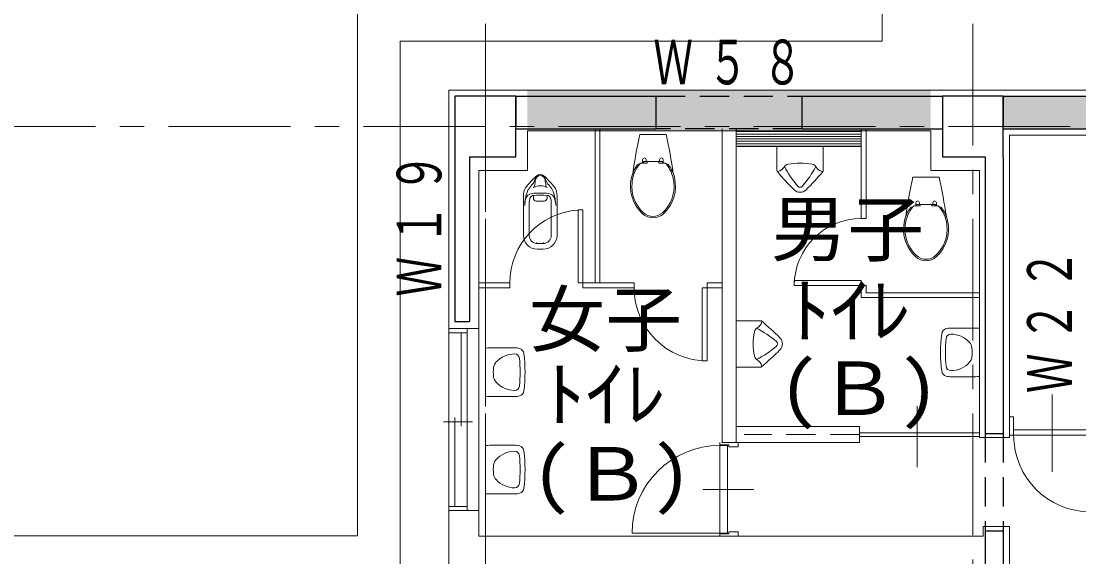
# Model space of a CAD drawing. Units: millimetres at full size, sheet at 1:200; details may follow other scales. Extents: x -55340 to 55340, y -38040 to 38040.
# Drawn here: x -2784 to 5897, y 28799 to 33200 of the extents above; entities that cross this region are included whole.
import ezdxf
from ezdxf.enums import TextEntityAlignment as Align

# ---------------------------------------------------------------- set-up
doc = ezdxf.new("R2010")
doc.units = ezdxf.units.MM
doc.header["$LTSCALE"] = 200
doc.linetypes.add('CHAIN1', pattern=[8, 5, -1, 1, -1])
doc.linetypes.add('DASHED1', pattern=[1.8, 1.2, -0.6])
for name, color, linetype, lineweight in [('0-0_補助線', 4, 'Continuous', 9), ('0-1_通り芯', 3, 'Continuous', 18), ('0-4_仕上', 4, 'Continuous', 9), ('0-5_建具(ｻｯｼ)', 3, 'Continuous', 18), ('0-B_文字', 2, 'Continuous', 9), ('2-0_補助線', 2, 'Continuous', 25), ('2-2_躯体', 2, 'Continuous', 25), ('2-D_予備', 2, 'Continuous', 25)]:
    doc.layers.add(name, color=color, linetype=linetype, lineweight=lineweight)
doc.layers.add('2-3_外壁', color=2, linetype='Continuous')
doc.layers.add('3-D_予備', color=91, linetype='Continuous')
doc.styles.add('ＭＳ ゴシック', font='')
doc.styles.get('ＭＳ ゴシック').set_extended_font_data('MS Gothic')

msp = doc.modelspace()

# ---------------------------------------------------------------- linework, layer by layer
at = {"layer": '0-0_補助線', "color": 3, "lineweight": 18}
for p, q in [((726.4, 32633.7), (1371.4, 32633.7)), ((4681.4, 32633.7), (9326.4, 32633.7)), ((1371.4, 32298.7), (1371.4, 31973.7)), ((1926.4, 32313.7), (1926.4, 31048.7)), ((1966.4, 31048.7), (1966.4, 32313.7)), ((2968.9, 29738.7), (2968.9, 32313.7)), ((3083.9, 29738.7), (3083.9, 32313.7)), ((4111.4, 32313.7), (4111.4, 31578.7)), ((4151.4, 31578.7), (4151.4, 32313.7)), ((4681.4, 31973.7), (4681.4, 32298.7)), ((1371.4, 31973.7), (971.4, 31973.7)), ((971.4, 30673.7), (971.4, 31973.7)), ((4681.4, 31973.7), (5081.4, 31973.7)), ((1826.4, 31648.7), (1826.4, 31008.7)), ((4111.4, 31578.7), (4151.4, 31578.7)), ((971.4, 31048.7), (1226.4, 31048.7)), ((1226.4, 31008.7), (971.4, 31008.7)), ((1226.4, 31048.7), (1226.4, 31008.7)), ((2246.4, 31048.7), (1786.5, 31048.7)), ((1826.4, 31008.7), (2246.4, 31008.7)), ((2246.4, 31008.7), (2246.4, 31048.7)), ((2806.5, 31008.7), (2968.9, 31008.7)), ((2846.4, 31048.7), (2846.4, 30408.7)), ((2968.9, 31048.7), (2846.4, 31048.7)), ((4151.4, 31028.7), (3561.4, 31028.7)), ((4151.4, 31028.7), (4151.4, 30968.7)), ((5081.4, 30928.7), (4111.4, 30928.7)), ((5081.4, 30968.7), (4151.4, 30968.7)), ((726.4, 30673.7), (971.4, 30673.7)), ((876.4, 30638.7), (876.4, 30673.7)), ((827.2, 29873.7), (827.2, 30638.7)), ((5326.4, 29948.7), (5361.5, 29948.7)), ((5361.5, 29948.7), (5361.5, 29798.7)), ((919.3, 29908.7), (683.6, 29908.7)), ((775.7, 29213.7), (775.7, 29943.7)), ((4095.7, 29868.7), (3083.9, 29868.7)), ((4095.7, 29738.7), (4095.7, 29868.7)), ((6026.5, 29798.7), (5326.4, 29798.7)), ((5991.4, 29841.5), (5361.5, 29841.5)), ((2949.4, 29713.7), (3013.7, 29713.7)), ((2949.4, 28993.7), (2949.4, 29713.7)), ((2966.4, 29738.7), (4095.7, 29738.7)), ((971.4, 29178.7), (726.4, 29178.7)), ((726.4, 28708.7), (726.4, 29178.7)), ((876.4, 29213.7), (876.4, 29178.7)), ((971.4, 29178.7), (971.4, 28968.7)), ((3024.4, 28988.7), (3024.4, 29003.7)), ((5111.4, 29048.7), (5326.4, 29048.7)), ((5111.4, 29048.7), (5111.4, 28968.7)), ((5326.4, 29048.7), (5326.4, 25633.7)), ((971.4, 28968.7), (5111.4, 28968.7)), ((2949.4, 28988.7), (3024.4, 28988.7)), ((2949.4, 28968.7), (2949.4, 28988.7))]:
    msp.add_line(p, q, dxfattribs=at)
at = {"layer": '0-0_補助線'}
for p, q in [((2510.1, 32269.7), (2292.8, 32269.7)), ((3418.9, 32173.7), (3418.9, 31971.7)), ((3798.9, 32173.7), (3798.9, 31971.7)), ((2351.7, 32033.8), (2303.1, 32033.8)), ((2316.5, 32060.7), (2316.5, 32033.8)), ((2324.4, 32044.7), (2324.4, 32033.8)), ((2337.4, 32045.7), (2325.4, 32045.7)), ((2351.4, 32045.7), (2340.4, 32045.7)), ((2346.5, 32060.7), (2346.5, 32045.7)), ((2353.4, 32043.7), (2353.4, 32034.8)), ((2353.7, 32045.7), (2353.7, 32035.8)), ((2449.2, 32045.7), (2353.7, 32045.7)), ((2449.2, 32045.7), (2449.2, 32035.8)), ((2449.4, 32043.7), (2449.4, 32034.8)), ((2499.8, 32033.8), (2451.2, 32033.8)), ((2462.4, 32045.7), (2451.4, 32045.7)), ((2456.4, 32045.7), (2456.4, 32060.7)), ((2477.4, 32045.7), (2465.4, 32045.7)), ((2478.4, 32033.8), (2478.4, 32044.7)), ((2486.4, 32033.8), (2486.4, 32060.7)), ((2290.3, 32023.7), (2282.4, 32023.7)), ((2520.5, 32023.7), (2512.6, 32023.7)), ((4751.1, 31917.4), (4533.8, 31917.4)), ((1338.9, 31780.4), (1338.9, 31439.7)), ((1385.9, 31704.8), (1385.9, 31439.7)), ((1420.4, 31756.7), (1420.4, 31745.7)), ((1508.4, 31721.7), (1444.4, 31721.7)), ((1529.4, 31768.3), (1529.3, 31768.5)), ((1532.4, 31745.7), (1532.4, 31756.7)), ((1567, 31439.7), (1567, 31703.8)), ((1613.9, 31439.7), (1613.9, 31758.9)), ((4557.5, 31708.4), (4557.5, 31681.5)), ((4565.5, 31692.4), (4565.5, 31681.5)), ((4578.5, 31693.4), (4566.5, 31693.4)), ((4592.5, 31693.4), (4581.5, 31693.4)), ((4587.5, 31708.4), (4587.5, 31693.4)), ((4594.5, 31691.4), (4594.5, 31682.6)), ((4690.2, 31693.4), (4690.2, 31683.5)), ((4690.5, 31691.4), (4690.5, 31682.6)), ((4703.5, 31693.4), (4692.5, 31693.4)), ((4697.5, 31693.4), (4697.5, 31708.4)), ((4718.5, 31693.4), (4706.5, 31693.4)), ((4719.5, 31681.5), (4719.5, 31692.4)), ((4727.5, 31681.5), (4727.5, 31708.4)), ((4531.3, 31671.4), (4523.4, 31671.4)), ((4592.7, 31681.5), (4544.2, 31681.5)), ((4740.8, 31681.5), (4692.2, 31681.5)), ((4761.6, 31671.4), (4753.6, 31671.4)), ((1448.4, 31372.7), (1448.4, 31382.5)), ((1499.9, 31372.7), (1453, 31372.7)), ((1504.4, 31382.5), (1504.4, 31372.7)), ((1499.9, 31325.7), (1453, 31325.7)), ((5018.2, 30678.7), (4846.5, 30678.7)), ((5081.5, 30676.7), (5081.5, 30280.7)), ((1094.7, 30516.2), (1266.4, 30516.2)), ((2806.5, 30408.7), (2846.4, 30408.7)), ((3083.9, 30358.7), (3285.9, 30358.7)), ((5018.2, 30278.7), (4846.5, 30278.7)), ((5676.4, 30131.7), (5676.4, 29497.7)), ((1094.7, 30116.2), (1266.4, 30116.2)), ((4569.6, 30038.3), (4569.6, 29536.9)), ((4095.7, 29818.7), (5081.4, 29818.7)), ((4095.7, 29788.7), (5081.4, 29788.7)), ((1094.7, 29716.2), (1266.4, 29716.2)), ((2809.6, 29353.7), (3228.7, 29353.7)), ((1094.7, 29316.2), (1266.4, 29316.2)), ((2949.4, 28993.7), (2229.4, 28993.7))]:
    msp.add_line(p, q, dxfattribs=at)
at = {"layer": '0-0_補助線', "color": 2, "lineweight": 25}
msp.add_line((3083.9, 32173.7), (4111.4, 32173.7), dxfattribs=at)
at = {"layer": '0-0_補助線', "linetype": 'DASHED1'}
msp.add_line((4095.7, 29803.7), (3149.9, 29803.7), dxfattribs=at)
at = {"layer": '0-0_補助線'}
for points in [[(326.4, 33033.7), (4281.4, 33033.7), (4281.4, 34133.7), (13726.4, 34133.7), (13726.4, 25808.7), (22551.4, 25808.7)], [(-30923.6, 26383.7), (-20773.6, 26383.7), (-20773.6, 33483.7), (-10173.6, 33483.7), (-10173.6, 26883.7), (-3573.6, 26883.7), (-3573.6, 28971.6), (-23.6, 28971.6), (-23.6, 33383.7)], [(-31273.6, 26033.7), (-20423.6, 26033.7), (-20423.6, 33133.7), (-10523.6, 33133.7), (-10523.6, 26533.7), (-3223.6, 26533.7), (-3223.6, 28621.6), (326.4, 28621.6), (326.4, 33033.7)], [(4690.2, 31693.4), (4594.7, 31693.4), (4594.7, 31683.5)], [(3083.9, 30358.7), (3083.9, 30738.7), (3285.9, 30738.7)]]:
    msp.add_lwpolyline(points, dxfattribs=at)
at = {"layer": '0-0_補助線', "color": 3, "lineweight": 18}
for points in [[(726.4, 30673.7), (726.4, 31973.7), (726.4, 32633.7)], [(5326.4, 29778.7), (5326.4, 31973.7), (5326.4, 32263.7), (8726.4, 32263.7), (8726.4, 32033.7), (8726.4, 25633.7), (8726.4, 25033.7)], [(5081.4, 31973.7), (5081.4, 29778.7), (5326.4, 29778.7)], [(1826.4, 31648.7), (1786.5, 31648.7), (1786.5, 31048.7)], [(2806.5, 31008.7), (2806.5, 30408.7), (2846.4, 30408.7)], [(3561.4, 31028.7), (3561.4, 31068.7), (4111.4, 31068.7), (4111.4, 30928.7)], [(876.4, 30638.7), (726.4, 30638.7), (726.4, 30673.7)], [(2949.4, 29738.7), (2949.4, 29718.7), (3024.4, 29718.7), (3024.4, 29703.7), (3099.4, 29703.7), (3099.4, 29738.7)], [(2949.4, 28993.7), (3013.7, 28993.7), (3013.7, 29713.7)], [(876.4, 29213.7), (726.4, 29213.7), (726.4, 29178.7)], [(3024.4, 29003.7), (3099.4, 29003.7), (3099.4, 28968.7)]]:
    msp.add_lwpolyline(points, dxfattribs=at)
at = {"layer": '0-0_補助線'}
for centre, radius, start, end in [((7182.4, 31224.7), 5000, 167.93648, 171.687), ((-2379.5, 31224.7), 5000, 8.3127, 12.06352), ((2527.9, 31840.6), 300, 140.81799, 171.812), ((2303.1, 32023.8), 10, 90, 140.81799), ((2331.4, 32060.7), 15, 0, 180), ((2325.4, 32044.7), 1, 90, 180), ((2351.4, 32043.7), 2, 0, 90), ((2351.7, 32035.8), 2, 270, 0), ((2451.2, 32035.8), 2, 180, 270), ((2451.4, 32043.7), 2, 90, 180), ((2471.4, 32060.7), 15, 0, 180), ((2477.4, 32044.7), 1, 0, 90), ((2499.8, 32023.8), 10, 39.18199, 90), ((2275, 31840.6), 300, 8.14679, 39.18199), ((3608.9, 31533.7), 500, 78.61189, 101.39499), ((2502, 31848.2), 285, 143.00699, 167.07599), ((2282.4, 32013.7), 10, 90, 143.008), ((2520.5, 32013.7), 10, 36.99199, 90), ((2300.9, 31848.2), 285, 13.48398, 36.993), ((3426.9, 31971.7), 8, 180, 284.978), ((4967.4, 33234.6), 2000, 219.34698, 225.26399), ((3408.3, 32041.2), 80, 284.97899, 329.30199), ((3520.1, 31974.8), 50, 101.38799, 149.31699), ((4193.7, 32368.3), 800, 206.961, 221.015), ((3024.2, 32368.3), 800, 318.98499, 333.03899), ((2250.4, 33234.6), 2000, 314.73599, 320.653), ((3697.8, 31974.8), 50, 30.68338, 78.61179), ((3809.5, 32041.2), 80, 210.698, 255.021), ((3790.9, 31971.7), 8, 255.02199, 0), ((1980.7, 31332.7), 800, 131.69398, 140.30499), ((1788.3, 31530), 500, 138.08899, 144.34299), ((1386.4, 31890.7), 40, 318.08899, 337.8931), ((1886.1, 31685.8), 500, 150.508, 157.72299), ((2424.5, 31739.7), 1000, 170.95099, 173.782), ((1476.4, 31890.7), 40, 9.0488, 170.95099), ((1476.4, 31898.7), 42, 48.30197, 131.78499), ((1066.8, 31685.8), 500, 22.27699, 29.49199), ((972.2, 31332.7), 800, 39.69499, 48.306), ((528.4, 31739.7), 1000, 6.21799, 9.04869), ((1566.5, 31890.7), 40, 202.10698, 221.91098), ((1164.6, 31530), 500, 35.657, 41.911), ((2523.4, 31843), 307, 166.42699, 227.351), ((2523.2, 31843.2), 295, 174.30899, 227.42899), ((2478.4, 31847.7), 250, 171.80699, 174.34599), ((2279.7, 31843.2), 295, 312.57069, 5.69069), ((2279.5, 31843), 307, 312.64879, 13.487), ((2324.4, 31847.7), 250, 5.65439, 8.19249), ((9423.4, 30872.4), 5000, 167.93648, 171.687), ((-138.4, 30872.4), 5000, 8.3127, 12.06352), ((1454.4, 31769.7), 116, 140.36699, 174.67799), ((1708.8, 31676.2), 360, 159.806, 178.495), ((1416.4, 31722.8), 62, 95.396, 167.59799), ((1454.4, 31769.7), 89, 144.20299, 159.90799), ((1476.4, 31087.7), 700, 84.34399, 95.396), ((1476.4, 31110.7), 660, 85.08299, 94.91699), ((1410.5, 31850.2), 20, 298.10289, 353.78189), ((1476.4, 31726.7), 120, 61.92699, 118.103), ((1542.4, 31850.2), 20, 186.21799, 241.89699), ((1536.4, 31722.8), 62, 12.40199, 84.60399), ((1498.4, 31769.7), 89, 20.092, 35.797), ((1244.1, 31676.2), 360, 1.50119, 20.153), ((1498.4, 31769.7), 116, 354.6778, 39.77699), ((3608.9, 31863.7), 70, 225.15999, 314.84), ((3608.9, 31859.7), 25, 221.015, 318.98499), ((1668.4, 31667.4), 320, 167.59798, 176.73198), ((1505.9, 31704.8), 120, 158.09099, 180), ((1422.4, 31738.3), 30, 94.91699, 158.09099), ((1444.4, 31756.7), 24, 150.33199, 180), ((1444.4, 31745.7), 24, 180, 270), ((1508.4, 31745.7), 24, 270, 0), ((1508.4, 31756.7), 24, 0, 29.075), ((1530.4, 31738.3), 30, 21.909, 85.08299), ((1446.9, 31704.8), 120, 0, 21.909), ((1284.5, 31667.4), 320, 3.26759, 12.40199), ((4572.5, 31708.4), 15, 0, 180), ((4566.5, 31692.4), 1, 90, 180), ((4592.5, 31691.4), 2, 0, 90), ((4592.7, 31683.5), 2, 270, 0), ((4692.2, 31683.5), 2, 180, 270), ((4692.5, 31691.4), 2, 90, 180), ((4712.5, 31708.4), 15, 0, 180), ((4718.5, 31692.4), 1, 0, 90), ((2401.4, 31710.7), 127, 227.32899, 312.67068), ((2401.4, 31710.7), 115, 227.41399, 312.58549), ((4743, 31495.9), 285, 143.00699, 167.07599), ((4769, 31488.3), 300, 140.81799, 171.812), ((4523.4, 31661.4), 10, 90, 143.008), ((4544.2, 31671.5), 10, 90, 140.81799), ((4740.8, 31671.5), 10, 39.18199, 90), ((4516, 31488.3), 300, 8.14679, 39.18199), ((4761.6, 31661.4), 10, 36.99199, 90), ((4541.9, 31495.9), 285, 13.48398, 36.993), ((4764.5, 31490.8), 307, 166.42699, 227.351), ((4764.3, 31491), 295, 174.30899, 227.42899), ((4719.5, 31495.4), 250, 171.80699, 174.34599), ((4520.7, 31491), 295, 312.57069, 5.69069), ((4520.5, 31490.8), 307, 312.64879, 13.487), ((4565.5, 31495.4), 250, 5.65439, 8.19249), ((1453, 31439.7), 114, 180, 270), ((1453, 31439.7), 67, 180, 270), ((1499.9, 31439.7), 114, 270, 0), ((1499.9, 31439.7), 67, 270, 0), ((4642.5, 31358.4), 127, 227.32899, 312.67068), ((4642.5, 31358.4), 115, 227.41399, 312.58549), ((3216.4, 30749.3), 80, 300.698, 345.021), ((3285.9, 30730.7), 8, 345.02199, 90), ((2023, 29190.2), 2000, 44.73599, 50.653), ((3723.9, 30548.7), 500, 168.61189, 191.39499), ((3282.8, 30637.5), 50, 120.6834, 168.61179), ((2889.3, 29963.9), 800, 48.98499, 63.03899), ((4820.5, 30625.3), 50, 105.03461, 172.92557), ((4846.5, 30528.7), 150, 90, 105.03366), ((5018.2, 29678.7), 1000, 86.37585, 90), ((3397.9, 30548.7), 25, 311.015, 48.98499), ((3393.9, 30548.7), 70, 315.15999, 44.84), ((6001.4, 30478.7), 1240, 172.9247, 187.0695), ((6001.4, 30478.7), 1200, 174.5513, 185.44142), ((4846.7, 30588.7), 40, 90, 174.34013), ((4846.5, 30423.7), 205, 41.81174, 89.92117), ((4939.6, 30507), 80, 7.4003, 41.81137), ((1094.7, 29516.2), 1000, 90, 93.62413), ((1266.4, 30366.2), 150, 74.96642, 90), ((1292.4, 30462.7), 50, 6.93129, 74.96597), ((111.4, 30316.2), 1240, 352.9247, 7.0695), ((2889.3, 31133.4), 800, 296.961, 311.015), ((2023, 31907.2), 2000, 309.34698, 315.26399), ((4721.4, 30478.7), 300, 352.59972, 7.40027), ((1173.3, 30344.5), 80, 138.70244, 160.28004), ((1266.4, 30261.2), 205, 90.07881, 138.38792), ((1266.2, 30426.2), 40, 5.44121, 90), ((111.4, 30316.2), 1200, 354.55132, 5.44144), ((3282.8, 30459.8), 50, 191.38799, 239.31699), ((3216.4, 30348.1), 80, 14.97899, 59.30199), ((4846.5, 30533.7), 205, 270.07881, 318.38792), ((4939.6, 30450.3), 80, 318.70244, 340.28004), ((4939.6, 30450.3), 80, 340.28008, 352.59972), ((1391.4, 30316.2), 300, 172.59972, 187.40027), ((1173.3, 30344.5), 80, 160.28008, 172.59972), ((3285.9, 30366.7), 8, 270, 14.978), ((4820.5, 30332.1), 50, 186.93129, 254.96597), ((4846.7, 30368.7), 40, 185.44121, 270), ((1173.3, 30287.8), 80, 187.4003, 221.81137), ((1266.4, 30371.2), 205, 221.81174, 269.92117), ((4846.5, 30428.7), 150, 254.96642, 270), ((5018.2, 31278.7), 1000, 270, 273.62413), ((1266.2, 30206.2), 40, 270, 354.34013), ((1266.4, 30266.2), 150, 270, 285.03366), ((1292.4, 30169.6), 50, 285.03461, 352.92557), ((1094.7, 31116.2), 1000, 266.37585, 270), ((5991.4, 29798.7), 630, 180, 270), ((1094.7, 28716.2), 1000, 90, 93.62413), ((1266.4, 29566.2), 150, 74.96642, 90), ((1292.4, 29662.7), 50, 6.93129, 74.96597), ((2949.4, 28993.7), 720, 90, 180), ((1266.4, 29461.2), 205, 90.07881, 138.38792), ((1266.2, 29626.2), 40, 5.44121, 90), ((111.4, 29516.2), 1200, 354.55132, 5.44144), ((111.4, 29516.2), 1240, 352.9247, 7.0695), ((1391.4, 29516.2), 300, 172.59972, 187.40027), ((1173.3, 29544.5), 80, 160.28008, 172.59972), ((1173.3, 29544.5), 80, 138.70244, 160.28004), ((1173.3, 29487.8), 80, 187.4003, 221.81137), ((1266.4, 29571.2), 205, 221.81174, 269.92117), ((1266.2, 29406.2), 40, 270, 354.34013), ((1292.4, 29369.6), 50, 285.03461, 352.92557), ((1094.7, 30316.2), 1000, 266.37585, 270), ((1266.4, 29466.2), 150, 270, 285.03366)]:
    msp.add_arc(centre, radius, start, end, dxfattribs=at)
at = {"layer": '0-0_補助線', "color": 3, "lineweight": 18}
for centre, radius, start, end in [((1826.4, 31048.7), 600, 93.81395, 180), ((4111.4, 31028.7), 550, 90, 180), ((2846.4, 31008.7), 600, 180, 270)]:
    msp.add_arc(centre, radius, start, end, dxfattribs=at)
at = {"layer": '0-1_通り芯', "color": 4, "linetype": 'CHAIN1', "lineweight": 9}
for p, q in [((1026.4, 34777.1), (1026.4, 25033.7)), ((5026.4, 34777.1), (5026.4, 25033.7)), ((1026.4, 32633.7), (1026.4, 25033.7)), ((9026.4, 32333.7), (-49507.7, 32333.7))]:
    msp.add_line(p, q, dxfattribs=at)
at = {"layer": '0-4_仕上', "color": 3, "lineweight": 18}
for p, q in [((1371.4, 32633.7), (4681.4, 32633.7)), ((1371.4, 32298.7), (4681.4, 32298.7))]:
    msp.add_line(p, q, dxfattribs=at)
at = {"layer": '0-5_建具(ｻｯｼ)', "color": 4, "lineweight": 9}
for p, q in [((3083.9, 32292.4), (4111.4, 32292.4)), ((3083.9, 32272.4), (4111.4, 32272.4)), ((3083.9, 32252.4), (4111.4, 32252.4)), ((3083.9, 32232.4), (4111.4, 32232.4)), ((3083.9, 32212.4), (4111.4, 32212.4)), ((3083.9, 32192.4), (4111.4, 32192.4)), ((971.4, 30673.7), (971.4, 29178.7)), ((726.4, 29213.7), (726.4, 30638.7)), ((876.4, 30638.7), (876.4, 29213.7))]:
    msp.add_line(p, q, dxfattribs=at)
at = {"layer": '2-2_躯体'}
for p, q in [((776.4, 32583.7), (776.4, 32083.7)), ((1276.4, 32583.7), (776.4, 32583.7)), ((5276.4, 32583.7), (4776.4, 32583.7)), ((4776.4, 32583.7), (4776.4, 32083.7)), ((5276.4, 32083.7), (5276.4, 32583.7)), ((776.4, 32083.7), (776.4, 30733.7)), ((896.4, 32083.7), (896.4, 30733.7)), ((4776.4, 32083.7), (5126.4, 32083.7)), ((5126.4, 32083.7), (5126.4, 29813.7)), ((5276.4, 32083.7), (5276.4, 29813.7)), ((776.4, 30733.7), (896.4, 30733.7)), ((5126.4, 29813.7), (5276.4, 29813.7)), ((5126.4, 29013.7), (5276.4, 29013.7)), ((5126.4, 29013.7), (5126.4, 25583.7)), ((5276.4, 29013.7), (5276.4, 25583.7))]:
    msp.add_line(p, q, dxfattribs=at)
at = {"layer": '2-2_躯体', "linetype": 'DASHED1'}
for p, q in [((5126.4, 29813.7), (5126.4, 29013.7)), ((5276.4, 29813.7), (5276.4, 29013.7))]:
    msp.add_line(p, q, dxfattribs=at)
at = {"layer": '2-2_躯体'}
msp.add_lwpolyline([(896.4, 32083.7), (1276.4, 32083.7), (1276.4, 32583.7)], dxfattribs=at)
at = {"layer": '2-D_予備'}
for p, q in [((1276.4, 32583.7), (1276.4, 32333.7)), ((1276.4, 32583.7), (2426.4, 32583.7)), ((2426.4, 32313.7), (2426.4, 32583.7)), ((3626.4, 32583.7), (4776.4, 32583.7)), ((3626.4, 32313.7), (3626.4, 32583.7)), ((4776.4, 32583.7), (4776.4, 32313.7)), ((5276.4, 32583.7), (5276.4, 32333.7)), ((5276.4, 32583.7), (6576.4, 32583.7)), ((1276.4, 32313.7), (2426.4, 32313.7)), ((3626.4, 32313.7), (4776.4, 32313.7)), ((5276.4, 32313.7), (6576.4, 32313.7))]:
    msp.add_line(p, q, dxfattribs=at)
at = {"layer": '2-D_予備', "linetype": 'DASHED1'}
for p, q in [((2426.4, 32583.7), (3626.4, 32583.7)), ((3626.4, 32313.7), (2426.4, 32313.7))]:
    msp.add_line(p, q, dxfattribs=at)
at = {"layer": '3-D_予備'}
for points in [[(1371.4, 32298.7), (1371.4, 32633.7), (4681.4, 32298.7), (4681.4, 32633.7)], [(5276.4, 32583.7), (8776.4, 32583.7), (5276.4, 32313.7), (8776.4, 32313.7)]]:
    msp.add_solid(points, dxfattribs=at)

# ---------------------------------------------------------------- texts
at = {"layer": '0-B_文字', "style": 'ＭＳ ゴシック'}
for s, width, p in [('男子', 1.05, (3367.7, 31142.1)), ('女子', 1.05, (1381, 30400.5)), ('ﾄｲﾚ', 1.1, (3527, 30473.2)), ('(Ｂ)', 1.1, (3432, 29832.1)), ('ﾄｲﾚ', 1.1, (1515.9, 29783.9)), ('(Ｂ)', 1.1, (1403.5, 29129.7))]:
    msp.add_text(s, height=439.9, dxfattribs=dict(at, width=width)).set_placement(p, align=Align.BOTTOM_LEFT)
at = {"layer": '2-0_補助線', "insert": (2404.9, 32674.1), "char_height": 366.6, "attachment_point": 7, "style": 'ＭＳ ゴシック'}
msp.add_mtext('\\T1.38;\\W0.65;Ｗ５８', dxfattribs=at)
at = {"layer": '2-3_外壁', "char_height": 366.6, "attachment_point": 7, "rotation": 90, "style": 'ＭＳ ゴシック'}
for s, insert in [('\\T1.31;\\W0.65;Ｗ１９', (671.1, 30938.1)), ('\\T1.31;\\W0.65;Ｗ２２', (5839.2, 30144.6))]:
    msp.add_mtext(s, dxfattribs=dict(at, insert=insert))

doc.saveas('drawing.dxf')
